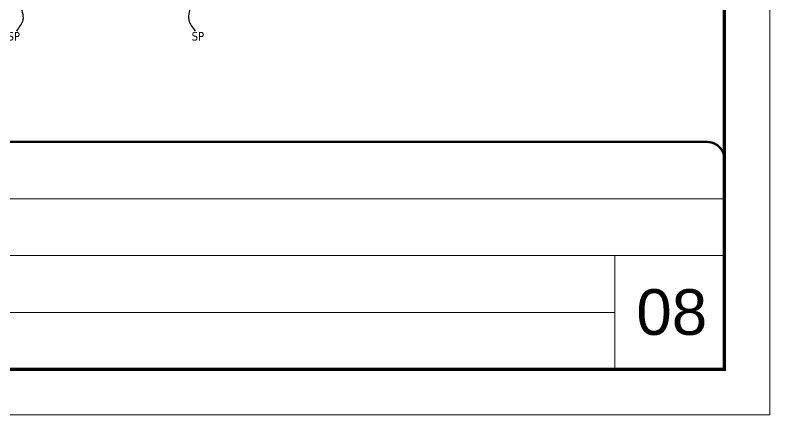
# Model space of a CAD drawing. Extents: x 28748 to 35002, y 14885 to 43501.
# Drawn here: x 34340 to 35002, y 41302 to 41653 of the extents above; entities that cross this region are included whole.
import ezdxf

# ---------------------------------------------------------------- set-up
doc = ezdxf.new("R2010")
doc.units = 0
doc.linetypes.add('CONTINUO', pattern=[0])
doc.linetypes.add('DASHED', pattern=[0.75, 0.5, -0.25])
for name, color, linetype, lineweight in [('CARIMBO', 255, 'Continuous', 9), ('Folhas', 255, 'Continuous', 9), ('SARRAFO DE PRESSAO', 251, 'DASHED', 9)]:
    doc.layers.add(name, color=color, linetype=linetype, lineweight=lineweight)
doc.layers.add('COTA', color=241, linetype='Continuous')
doc.layers.add('texto', color=7, linetype='Continuous')
doc.styles.add('ARIAL', font='arial.ttf')
doc.styles.get("Standard").update_dxf_attribs({"font": 'arial.ttf'})
doc.dimstyles.get("Standard").update_dxf_attribs({"dimtxt": 0.18, "dimasz": 0.18, "dimexe": 0.18, "dimexo": 0.0625, "dimgap": 0.09, "dimtad": 0, "dimtih": 1, "dimtoh": 1, "dimdec": 4, "dimzin": 0, "dimdsep": 46, "dimtxsty": 'Standard', "dimcen": 0.09, "dimadec": 0, "dimazin": 0, "dimtfac": 1, "dimtdec": 4, "dimtofl": 0, "dimtmove": 0, "dimatfit": 3, "dimfxl": 1, "dimtolj": 1, "dimtzin": 0, "dimarcsym": 0})

# ---------------------------------------------------------------- blocks, each defined once
blk = doc.blocks.new('9999999999')
at = {"color": 30, "linetype": 'CONTINUO'}
for p, q in [((98564.56, 34379.64), (99583.98, 34379.64)), ((98564.56, 34329.83), (99487.98, 34329.83)), ((99583.98, 34329.83), (99487.98, 34329.83)), ((99487.98, 34329.83), (99487.98, 34230.21)), ((98564.56, 34280.02), (99487.98, 34280.02))]:
    blk.add_line(p, q, dxfattribs=at)
at = {"color": 30, "linetype": 'CONTINUO', "const_width": 2}
blk.add_lwpolyline([(99583.98, 34230.21), (99583.98, 34414.45, 0.414214), (99568.98, 34429.45), (98228.98, 34429.45, 0.414214), (98213.98, 34414.45), (98213.98, 34245.21, 0.414214), (98228.98, 34230.21), (99583.98, 34230.21)], format="xyb", dxfattribs=at)
at = {"layer": 'Folhas'}
blk.add_lwpolyline([(98138.98, 34190.21), (99623.98, 34190.21), (99623.98, 35240.21), (98138.98, 35240.21)], close=True, dxfattribs=at)
at = {"layer": 'Folhas', "color": 30, "const_width": 3}
blk.add_lwpolyline([(98213.98, 34230.21), (99583.98, 34230.21), (99583.98, 35200.21), (98213.98, 35200.21)], close=True, dxfattribs=at)

msp = doc.modelspace()

# ---------------------------------------------------------------- block references
at = {"layer": 'SARRAFO DE PRESSAO', "color": 6, "linetype": 'ByBlock'}
msp.add_blockref('9999999999', (-64622.14, 7111.96), dxfattribs=at)

# ---------------------------------------------------------------- texts
at = {"layer": 'CARIMBO', "style": 'ARIAL'}
msp.add_text('08', height=40, dxfattribs=at).set_placement((34884.7, 41372.31))
at = {"layer": 'texto', "color": 0, "char_height": 7.5, "attachment_point": 5}
for insert in [(34338.57, 41633.96), (34500.12, 41633.96)]:
    msp.add_mtext('{\\fTahoma|b0|i0|c0|p34;\\C4;SP}', dxfattribs=dict(at, insert=insert))

# ---------------------------------------------------------------- leaders
at = {"layer": 'COTA', "path_type": 1}
for points in [[(34361.52, 41673.27), (34345.73, 41661.44), (34346.65, 41648.43), (34341.1, 41638.65)], [(34477.17, 41673.27), (34492.96, 41661.44), (34492.03, 41648.43), (34497.59, 41638.65)]]:
    msp.add_leader(points, dimstyle='Standard', override={"dimasz": 8}, dxfattribs=at)

doc.saveas('drawing.dxf')
